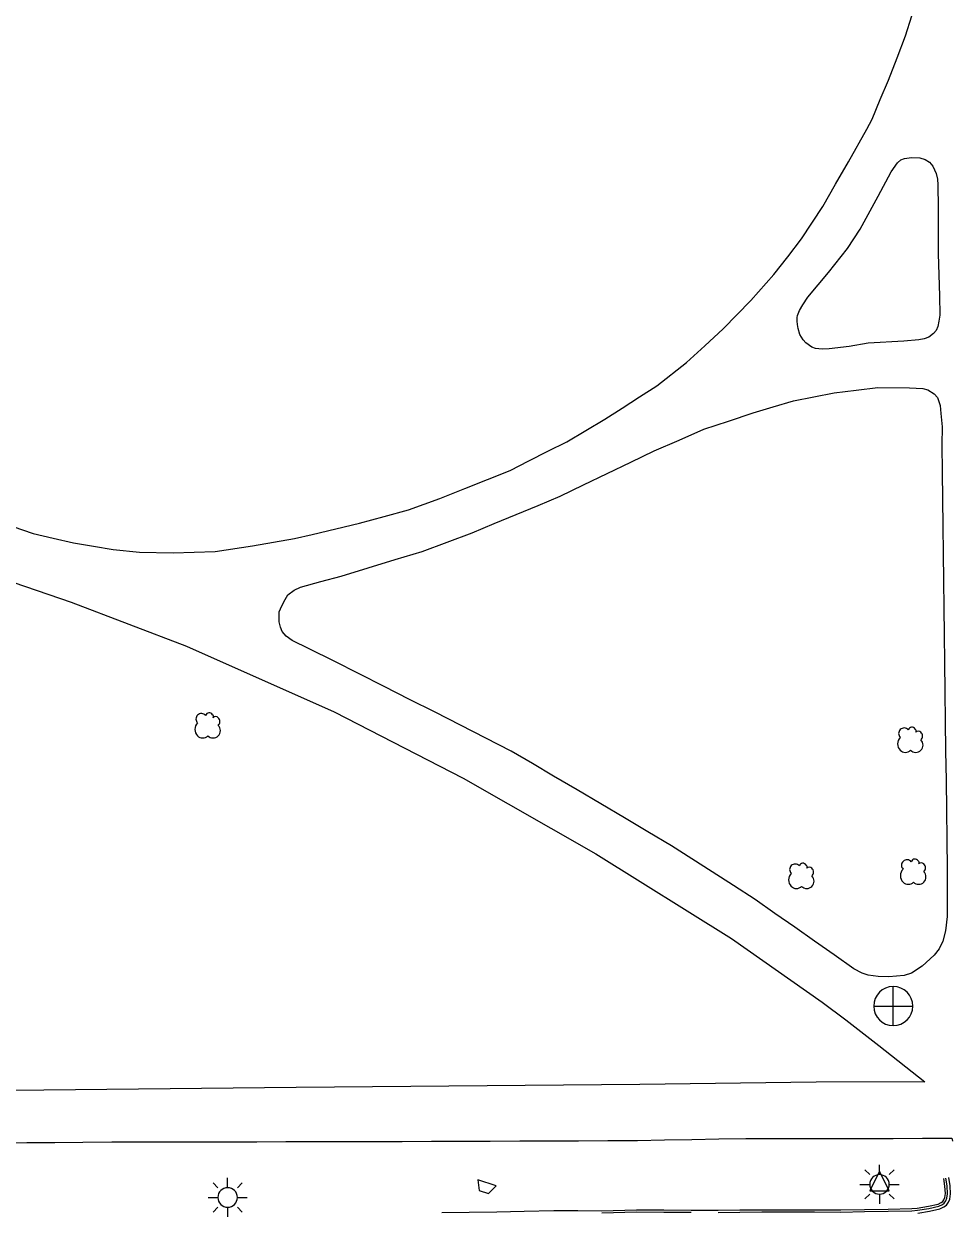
# Model space of a CAD drawing. Header units: feet. Extents: x 3174203 to 3175581, y 1715832 to 1717426.
# Drawn here: x 3175288.4 to 3175444.3, y 1716352.9 to 1716552.4 of the extents above; entities that cross this region are included whole.
import ezdxf

# ---------------------------------------------------------------- set-up
doc = ezdxf.new("R2010")
doc.units = ezdxf.units.FT
doc.header["$MEASUREMENT"] = 0
for name, color, linetype, lineweight in [('BACK_OF_CURB', 5, 'Continuous', 30), ('BOTTOM_OF_CURB', 3, 'Continuous', 30), ('FOOT_PATH', 2, 'Continuous', 30), ('LIGHT_POLE', 5, 'Continuous', 30), ('MANHOLE', 30, 'Continuous', 30), ('SIGN_BOARD', 2, 'Continuous', 30), ('SINGLE_TREE', 3, 'Continuous', 30), ('TOP_OF_CURB', 1, 'Continuous', 30), ('TRAFFIC_SIGNAL', 3, 'Continuous', 30)]:
    doc.layers.add(name, color=color, linetype=linetype, lineweight=lineweight)

# ---------------------------------------------------------------- blocks, each defined once
blk = doc.blocks.new('SYM205')
at = {"lineweight": -2}
for p, q in [((-0.25, 0.25), (-0.375, 0.375)), ((0, 0.25), (0, 0.5)), ((0.25, 0.25), (0.375, 0.375)), ((0.25, 0), (0.5, 0)), ((-0.25, -0.25), (-0.375, -0.375)), ((0, -0.25), (0, -0.5)), ((0.25, -0.25), (0.375, -0.375))]:
    blk.add_line(p, q, dxfattribs=at)
at = {"lineweight": -2, "flags": 128}
blk.add_lwpolyline([(-0.5, 0), (-0.25, 0, 1), (0.25, 0, 1), (-0.25, 0)], format="xyb", dxfattribs=at)
blk = doc.blocks.new('SYM205_1')
at = {"layer": 'LIGHT_POLE', "ltscale": 0.25, "xscale": 26.246667, "yscale": 26.246667, "zscale": 26.246667}
blk.add_blockref('SYM205', (0, 0), dxfattribs=at)
blk = doc.blocks.new('SYM003')
at = {"layer": 'LIGHT_POLE', "ltscale": 0.25, "xscale": 0.5, "yscale": 0.5, "zscale": 0.5}
blk.add_blockref('SYM205_1', (0, 0), dxfattribs=at)
blk = doc.blocks.new('SYM203')
at = {"lineweight": -2}
blk.add_line((-0.5, 0), (0.5, 0), dxfattribs=at)
at = {"lineweight": -2, "flags": 128}
blk.add_lwpolyline([(0, -0.5, 1), (0, 0.5, 1), (0, -0.5), (0, 0.5)], format="xyb", dxfattribs=at)
blk = doc.blocks.new('SYM203_1')
at = {"layer": 'MANHOLE', "ltscale": 0.25, "xscale": 26.246667, "yscale": 26.246667, "zscale": 26.246667}
blk.add_blockref('SYM203', (0, 0), dxfattribs=at)
blk = doc.blocks.new('SYM004')
at = {"layer": 'MANHOLE', "ltscale": 0.25, "xscale": 0.5, "yscale": 0.5, "zscale": 0.5}
blk.add_blockref('SYM203_1', (0, 0), dxfattribs=at)
blk = doc.blocks.new('SYM217')
at = {"layer": 'SINGLE_TREE', "ltscale": 0.25}
for centre, radius, start, end in [((-3.999317, 4.740554), 3.690935, 39.734283, 135.000043), ((1.220457, 6.480478), 2.460623, 27.885514, 165.419776), ((-2.259399, -2.219148), 6.151558, 134.999957, 225.000043), ((-3.999321, 4.74055), 3.690935, 134.999957, 225.000043), ((2.960383, 6.480475), 1.230312, 314.999957, 69.295265), ((5.570268, 3.870591), 2.460623, 44.999957, 135.000043), ((4.70031, 3.000626), 3.690935, 314.999957, 45.000043), ((3.830349, -3.08911), 4.921246, 314.999957, 45.000043), ((-3.129355, -3.089116), 4.921246, 224.999957, 315.000043), ((3.830344, -3.089116), 4.921246, 224.999957, 315.000043)]:
    blk.add_arc(centre, radius, start, end, dxfattribs=at)
blk = doc.blocks.new('SYM007')
at = {"layer": 'SINGLE_TREE', "ltscale": 0.25, "xscale": 0.5, "yscale": 0.5, "zscale": 0.5}
blk.add_blockref('SYM217', (0, 0), dxfattribs=at)
blk = doc.blocks.new('SYM207')
at = {"layer": 'SIGN_BOARD', "ltscale": 2.809322}
blk.add_3dface([(-1.322683, 1.213682), (-1.067804, -0.602562), (0.487143, -1.125157), (1.787212, 0.168493)], dxfattribs=at)
blk = doc.blocks.new('SYM008')
at = {"layer": 'SIGN_BOARD', "ltscale": 2.809322, "xscale": 0.5, "yscale": 0.5, "zscale": 0.5}
blk.add_blockref('SYM207', (0, 0), dxfattribs=at)
blk = doc.blocks.new('SYM212')
at = {"layer": 'TRAFFIC_SIGNAL', "ltscale": 0.25}
blk.add_3dface([(-6.561667, -4.374444), (6.561667, -4.374444), (0, 8.748889)], dxfattribs=at)
blk = doc.blocks.new('SYM009')
at = {"layer": 'TRAFFIC_SIGNAL', "ltscale": 0.25, "xscale": 0.5, "yscale": 0.5, "zscale": 0.5}
blk.add_blockref('SYM212', (0, 0), dxfattribs=at)

msp = doc.modelspace()

# ---------------------------------------------------------------- linework, layer by layer
at = {"layer": 'BACK_OF_CURB'}
msp.add_polyline3d([(3175358.585085, 1716352.831303, 5259.094615), (3175363.189794, 1716352.897203, 5259.08718), (3175367.794504, 1716352.963104, 5259.078452), (3175372.395407, 1716353.02895, 5259.06531), (3175377.418256, 1716353.145153, 5259.047052), (3175381.433508, 1716353.134478, 5259.030175), (3175385.423546, 1716353.12387, 5259.011), (3175391.297924, 1716353.29998, 5259.046), (3175395.882582, 1716353.265082, 5258.928), (3175400.451019, 1716353.230308, 5258.906994), (3175405.010007, 1716353.195605, 5258.884), (3175408.65267, 1716353.247632, 5258.837), (3175412.311792, 1716353.299894, 5258.89), (3175416.741995, 1716353.291186, 5258.890442), (3175421.165185, 1716353.282493, 5258.895138), (3175425.580453, 1716353.273815, 5258.901328), (3175429.569215, 1716353.339198, 5258.911), (3175433.565899, 1716353.40471, 5258.96), (3175437.522843, 1716353.469571, 5258.895), (3175438.444977, 1716353.56994, 5258.902118), (3175440.326455, 1716353.875174, 5258.915112), (3175441.945018, 1716354.237691, 5258.917515), (3175442.458767, 1716354.494673, 5258.914774), (3175442.708631, 1716354.68215, 5258.91061), (3175442.914772, 1716354.967697, 5258.898), (3175443.068292, 1716355.326061, 5258.91), (3175443.168695, 1716355.988997, 5258.964), (3175443.097889, 1716357.240416, 5259.14), (3175442.895637, 1716358.55561, 5259.363)], dxfattribs=at)
at = {"layer": 'BOTTOM_OF_CURB'}
msp.add_polyline3d([(3175438.560868, 1716352.71429, 5258.425502), (3175440.490039, 1716353.02726, 5258.419876), (3175442.236722, 1716353.418473, 5258.409219), (3175442.914539, 1716353.757524, 5258.404), (3175443.331657, 1716354.070494, 5258.411), (3175443.670565, 1716354.53995, 5258.442), (3175443.905194, 1716355.087648, 5258.491), (3175444.035544, 1716355.948316, 5258.589), (3175443.957334, 1716357.330602, 5258.751428), (3175443.748775, 1716358.686806, 5258.911)], dxfattribs=at)
at = {"layer": 'FOOT_PATH'}
for points in [[(3175286.512794, 1716468.041084, 5252.342819), (3175289.914812, 1716466.83854, 5252.449461), (3175293.312223, 1716466.057525, 5252.552008), (3175296.709634, 1716465.27651, 5252.653541), (3175300.043611, 1716464.720617, 5252.756736), (3175303.377589, 1716464.164724, 5252.863159), (3175307.822892, 1716463.688245, 5253.00456), (3175313.458901, 1716463.608832, 5253.181983), (3175316.99133, 1716463.727952, 5253.295906), (3175320.523758, 1716463.847071, 5253.413), (3175326.794811, 1716464.80003, 5253.632), (3175330.327239, 1716465.39563, 5253.716), (3175333.859667, 1716465.991229, 5253.799), (3175336.815348, 1716466.697262, 5253.863), (3175340.784368, 1716467.650221, 5253.926), (3175344.753389, 1716468.60318, 5253.931), (3175348.88117, 1716469.714966, 5253.963), (3175353.008952, 1716470.826751, 5253.942), (3175358.248059, 1716472.732669, 5254.025), (3175362.455221, 1716474.400347, 5254.13), (3175366.24918, 1716475.918417, 5254.167), (3175370.043138, 1716477.436486, 5254.294), (3175373.218355, 1716479.039877, 5254.407), (3175376.393571, 1716480.643269, 5254.543), (3175379.568788, 1716482.24666, 5254.514), (3175382.772355, 1716484.138397, 5254.560487), (3175385.975921, 1716486.030134, 5254.603808), (3175388.874015, 1716487.906745, 5254.641), (3175391.772109, 1716489.783355, 5254.67), (3175394.670203, 1716491.659966, 5254.755), (3175399.671169, 1716495.551215, 5254.919049), (3175402.767005, 1716498.370385, 5255.031), (3175405.862841, 1716501.189555, 5255.14), (3175410.466905, 1716505.95435, 5255.213), (3175414.356545, 1716510.322079, 5255.234), (3175416.682764, 1716513.328615, 5255.291), (3175419.008982, 1716516.335151, 5255.33), (3175422.5811, 1716521.735252, 5255.28), (3175424.724372, 1716525.507381, 5255.311), (3175426.867643, 1716529.27951, 5255.271), (3175429.963479, 1716534.759024, 5255.181), (3175430.840916, 1716536.422448, 5255.177), (3175432.230073, 1716539.695408, 5255.098), (3175433.61923, 1716542.968368, 5254.953), (3175435.048078, 1716546.700791, 5254.821), (3175436.476925, 1716550.433214, 5254.766), (3175437.508871, 1716553.76857, 5254.672)], [(3175274.896525, 1716462.629994, 5251.942), (3175296.344121, 1716455.323976, 5252.741), (3175315.712942, 1716447.938544, 5253.439), (3175340.484592, 1716436.875286, 5254.388), (3175362.155445, 1716425.757431, 5255.407), (3175384.451419, 1716413.026495, 5256.379), (3175407.233597, 1716398.811524, 5257.535), (3175422.482433, 1716388.153841, 5258.355), (3175426.462835, 1716385.174103, 5258.569), (3175432.003263, 1716380.895512, 5258.697), (3175439.704784, 1716374.767726, 5259.014), (3175421.444048, 1716374.715864, 5259.233), (3175391.817334, 1716374.307453, 5259.313), (3175334.110608, 1716373.816793, 5259.536), (3175265.158796, 1716373.083461, 5259.622)], [(3175284.192351, 1716364.501784, 5259.474338), (3175288.890128, 1716364.553624, 5259.469435), (3175293.587905, 1716364.605463, 5259.460345), (3175298.285682, 1716364.657302, 5259.447543), (3175303.153402, 1716364.666945, 5259.434366), (3175308.021123, 1716364.676588, 5259.424375), (3175312.888843, 1716364.686231, 5259.414), (3175317.756563, 1716364.695874, 5259.398813), (3175322.624284, 1716364.705517, 5259.38047), (3175327.492004, 1716364.71516, 5259.361224), (3175332.359724, 1716364.724803, 5259.345226), (3175337.227445, 1716364.734446, 5259.332697), (3175342.095165, 1716364.744089, 5259.320805), (3175346.962886, 1716364.753732, 5259.312445), (3175351.903371, 1716364.77264, 5259.30436), (3175356.843857, 1716364.791548, 5259.295376), (3175361.784343, 1716364.810456, 5259.28568), (3175366.724829, 1716364.829364, 5259.27209), (3175371.665314, 1716364.848272, 5259.254617), (3175376.6058, 1716364.86718, 5259.233105), (3175381.546286, 1716364.886088, 5259.208123), (3175386.486772, 1716364.904996, 5259.182846), (3175391.427257, 1716364.923904, 5259.158773), (3175395.988442, 1716365.007217, 5259.137274), (3175400.549626, 1716365.09053, 5259.12), (3175405.11081, 1716365.173843, 5259.106097), (3175409.671995, 1716365.257156, 5259.087895), (3175414.613021, 1716365.261323, 5259.06375), (3175419.554046, 1716365.265491, 5259.035513), (3175424.495072, 1716365.269658, 5259.003857), (3175429.436098, 1716365.273826, 5258.971049), (3175434.377124, 1716365.277993, 5258.934756), (3175439.318149, 1716365.28216, 5258.895), (3175444.259175, 1716365.286328, 5258.914), (3175444.343416, 1716364.787159, 5258.902)]]:
    msp.add_polyline3d(points, dxfattribs=at)
for points in [[(3175441.898169, 1716525.413067, 5255.325958), (3175441.924089, 1716521.540726, 5255.434679), (3175441.950009, 1716517.668385, 5255.545), (3175441.975929, 1716513.796043, 5255.657), (3175442.064422, 1716510.263167, 5255.658), (3175442.152915, 1716506.73029, 5255.723717), (3175442.204756, 1716503.514864, 5255.781864), (3175442.075155, 1716502.47763, 5255.802404), (3175441.893714, 1716501.595981, 5255.816886), (3175441.608593, 1716500.921778, 5255.824357), (3175441.16795, 1716500.403161, 5255.827012), (3175440.364426, 1716499.806752, 5255.826451), (3175439.612742, 1716499.521512, 5255.821891), (3175438.731458, 1716499.365927, 5255.815338), (3175436.191284, 1716499.132549, 5255.799), (3175430.213453, 1716498.808414, 5255.764), (3175427.025276, 1716498.263866, 5255.659), (3175423.655659, 1716497.848972, 5255.648), (3175422.463333, 1716497.823041, 5255.582), (3175421.374687, 1716497.900834, 5255.528462), (3175420.726684, 1716498.160142, 5255.497308), (3175419.715798, 1716498.834344, 5255.44925), (3175419.249236, 1716499.378892, 5255.422819), (3175418.704913, 1716500.260542, 5255.38088), (3175418.419792, 1716501.245914, 5255.338), (3175418.342031, 1716501.946047, 5255.312), (3175418.290191, 1716502.516526, 5255.295), (3175418.264271, 1716503.087005, 5255.280472), (3175418.316111, 1716503.475968, 5255.274664), (3175418.653073, 1716504.279824, 5255.268288), (3175419.197396, 1716505.265197, 5255.264389), (3175420.03656, 1716506.530947, 5255.26413), (3175423.529298, 1716510.660436, 5255.260872), (3175426.749875, 1716514.699166, 5255.254309), (3175428.856291, 1716517.952273, 5255.248842), (3175431.895427, 1716523.488511, 5255.234534), (3175434.072718, 1716527.572621, 5255.221416), (3175435.116004, 1716529.070128, 5255.218016), (3175435.705687, 1716529.569297, 5255.218), (3175436.29537, 1716529.802675, 5255.219), (3175437.461776, 1716529.984191, 5255.221832), (3175438.861463, 1716529.932329, 5255.225986), (3175439.768668, 1716529.67302, 5255.231645), (3175440.468512, 1716529.180334, 5255.240837), (3175441.038755, 1716528.532063, 5255.25374), (3175441.634918, 1716527.313312, 5255.279743), (3175441.816359, 1716526.32794, 5255.301944)], [(3175442.577657, 1716481.730558, 5256.282729), (3175442.630105, 1716477.169969, 5256.438595), (3175442.682553, 1716472.609379, 5256.5965), (3175442.735, 1716468.04879, 5256.755216), (3175442.787448, 1716463.488201, 5256.910781), (3175442.839896, 1716458.927611, 5257.063), (3175442.892344, 1716454.367022, 5257.212794), (3175442.944791, 1716449.806433, 5257.3666), (3175442.997239, 1716445.245843, 5257.523799), (3175443.065685, 1716440.277653, 5257.696488), (3175443.13413, 1716435.309463, 5257.873), (3175443.202575, 1716430.341273, 5258.037), (3175443.271021, 1716425.373083, 5258.161), (3175443.339466, 1716420.404894, 5258.304), (3175443.407911, 1716415.436704, 5258.433), (3175443.476357, 1716410.468514, 5258.51), (3175443.467852, 1716406.510614, 5258.581788), (3175443.459347, 1716402.552715, 5258.656913), (3175443.187185, 1716400.147628, 5258.705), (3175442.733583, 1716398.377847, 5258.783), (3175442.098539, 1716397.107235, 5258.78), (3175441.282055, 1716396.018139, 5258.763), (3175439.240845, 1716394.202979, 5258.738), (3175437.471795, 1716393.023125, 5258.703), (3175436.247069, 1716392.614714, 5258.685), (3175433.661535, 1716392.387819, 5258.633), (3175431.847126, 1716392.433198, 5258.55), (3175430.168797, 1716392.705472, 5258.469966), (3175429.170872, 1716393.023125, 5258.424073), (3175427.810065, 1716393.749189, 5258.35752), (3175424.489696, 1716396.072594, 5258.186848), (3175421.169326, 1716398.395998, 5258.011355), (3175417.848957, 1716400.719403, 5257.836483), (3175414.528588, 1716403.042808, 5257.665081), (3175411.208218, 1716405.366212, 5257.497332), (3175407.589676, 1716407.709612, 5257.319485), (3175403.971134, 1716410.053012, 5257.13796), (3175400.569117, 1716412.231204, 5256.967222), (3175397.167099, 1716414.409396, 5256.792809), (3175393.202614, 1716416.750952, 5256.594693), (3175389.23813, 1716419.092509, 5256.40053), (3175385.273645, 1716421.434065, 5256.210077), (3175381.30916, 1716423.775621, 5256.023553), (3175377.344676, 1716426.117178, 5255.840713), (3175373.798072, 1716428.198939, 5255.680518), (3175370.251469, 1716430.280701, 5255.516975), (3175365.978534, 1716432.458893, 5255.323026), (3175361.7056, 1716434.637084, 5255.134067), (3175357.432666, 1716436.815276, 5254.948909), (3175353.159732, 1716438.993468, 5254.765223), (3175348.886797, 1716441.17166, 5254.577457), (3175344.681525, 1716443.278002, 5254.392), (3175340.476254, 1716445.384344, 5254.198), (3175336.270982, 1716447.490686, 5254.042), (3175333.413287, 1716448.852056, 5253.999), (3175332.415362, 1716449.623499, 5253.975338), (3175331.780318, 1716450.394942, 5253.955545), (3175331.508157, 1716451.121006, 5253.942), (3175331.281356, 1716451.983207, 5253.926), (3175331.235995, 1716452.890787, 5253.911513), (3175331.281356, 1716453.66223, 5253.901477), (3175331.689598, 1716454.705946, 5253.890521), (3175332.279281, 1716455.749663, 5253.882897), (3175332.732883, 1716456.521106, 5253.875103), (3175333.776169, 1716457.337928, 5253.861806), (3175334.819454, 1716457.837097, 5253.847), (3175338.244152, 1716458.767367, 5253.865), (3175341.66885, 1716459.697636, 5253.907), (3175346.204873, 1716461.074133, 5253.988), (3175350.740897, 1716462.450629, 5253.993), (3175355.276921, 1716463.827125, 5254.107), (3175359.482665, 1716465.402627, 5254.16192), (3175363.68841, 1716466.978129, 5254.221712), (3175367.379599, 1716468.506834, 5254.279073), (3175371.070788, 1716470.035539, 5254.340532), (3175374.761977, 1716471.564244, 5254.406055), (3175378.453167, 1716473.092949, 5254.472931), (3175382.402342, 1716474.998867, 5254.546613), (3175386.351518, 1716476.904785, 5254.61658), (3175390.300693, 1716478.810703, 5254.683), (3175394.249869, 1716480.716621, 5254.767), (3175398.422302, 1716482.530717, 5254.979), (3175402.594735, 1716484.344814, 5255.083551), (3175406.722516, 1716485.734546, 5255.18725), (3175410.850298, 1716487.124277, 5255.294763), (3175414.263656, 1716488.116943, 5255.385), (3175417.677013, 1716489.109609, 5255.470395), (3175421.090371, 1716489.784621, 5255.550789), (3175424.503729, 1716490.459634, 5255.628106), (3175428.172238, 1716490.896407, 5255.709633), (3175431.840747, 1716491.33318, 5255.788108), (3175437.113875, 1716491.31049, 5255.901069), (3175439.381887, 1716491.219732, 5255.951068), (3175440.243731, 1716490.947458, 5255.972059), (3175441.287016, 1716490.312152, 5256.000552), (3175441.831339, 1716489.676846, 5256.0217), (3175442.284942, 1716488.360855, 5256.06119), (3175442.421022, 1716486.999485, 5256.104261), (3175442.595983, 1716484.743501, 5256.180363)]]:
    msp.add_polyline3d(points, close=True, dxfattribs=at)
at = {"layer": 'TOP_OF_CURB'}
for points in [[(3175405.011242, 1716352.82524, 5258.845728), (3175408.657959, 1716352.877325, 5258.829186), (3175412.314073, 1716352.929544, 5258.816514), (3175416.741267, 1716352.920842, 5258.805392), (3175421.164457, 1716352.912149, 5258.794495), (3175425.583124, 1716352.903464, 5258.787402), (3175429.575285, 1716352.968902, 5258.77587), (3175433.571969, 1716353.034415, 5258.763), (3175437.545963, 1716353.099556, 5258.745294), (3175438.4947, 1716353.20282, 5258.739), (3175440.396642, 1716353.511373, 5258.737), (3175442.070175, 1716353.886202, 5258.81), (3175442.654317, 1716354.178397, 5258.803891), (3175442.975942, 1716354.419717, 5258.796903), (3175443.239048, 1716354.784171, 5258.788), (3175443.427368, 1716355.223769, 5258.799), (3175443.540619, 1716355.971543, 5258.849), (3175443.466637, 1716357.27911, 5258.993), (3175443.261679, 1716358.6119, 5259.212)], [(3175385.428603, 1716352.753511, 5258.932161), (3175391.302065, 1716352.929593, 5258.910245), (3175395.879763, 1716352.894748, 5258.89027), (3175400.4482, 1716352.859974, 5258.86724)]]:
    msp.add_polyline3d(points, dxfattribs=at)

# ---------------------------------------------------------------- block references
at = {"layer": 'LIGHT_POLE', "ltscale": 0.25, "xscale": 0.5, "yscale": 0.5, "zscale": 0.5}
for p in [(3175432.096, 1716357.5547, 5259.4097), (3175322.6031, 1716355.3535, 5259.6643)]:
    msp.add_blockref('SYM003', p, dxfattribs=at)
at = {"layer": 'MANHOLE', "ltscale": 0.25, "xscale": 0.5, "yscale": 0.5, "zscale": 0.5}
msp.add_blockref('SYM004', (3175434.402, 1716387.485, 5258.67), dxfattribs=at)
at = {"layer": 'SIGN_BOARD', "ltscale": 2.809322, "xscale": 2, "yscale": 2, "zscale": 2}
msp.add_blockref('SYM008', (3175365.9258, 1716357.1183, 5259.3148), dxfattribs=at)
at = {"layer": 'SINGLE_TREE', "ltscale": 0.25, "xscale": 0.5, "yscale": 0.5, "zscale": 0.5}
for p in [(3175319.1994, 1716434.5085, 5255.5102), (3175437.2304, 1716432.0779, 5258.1008), (3175437.7185, 1716409.9483, 5258.5889), (3175418.9265, 1716409.237, 5258.0598)]:
    msp.add_blockref('SYM007', p, dxfattribs=at)
at = {"layer": 'TRAFFIC_SIGNAL', "ltscale": 0.25, "xscale": 0.5, "yscale": 0.5, "zscale": 0.5}
msp.add_blockref('SYM009', (3175432.096, 1716357.5547, 5259.4097), dxfattribs=at)

doc.saveas('drawing.dxf')
